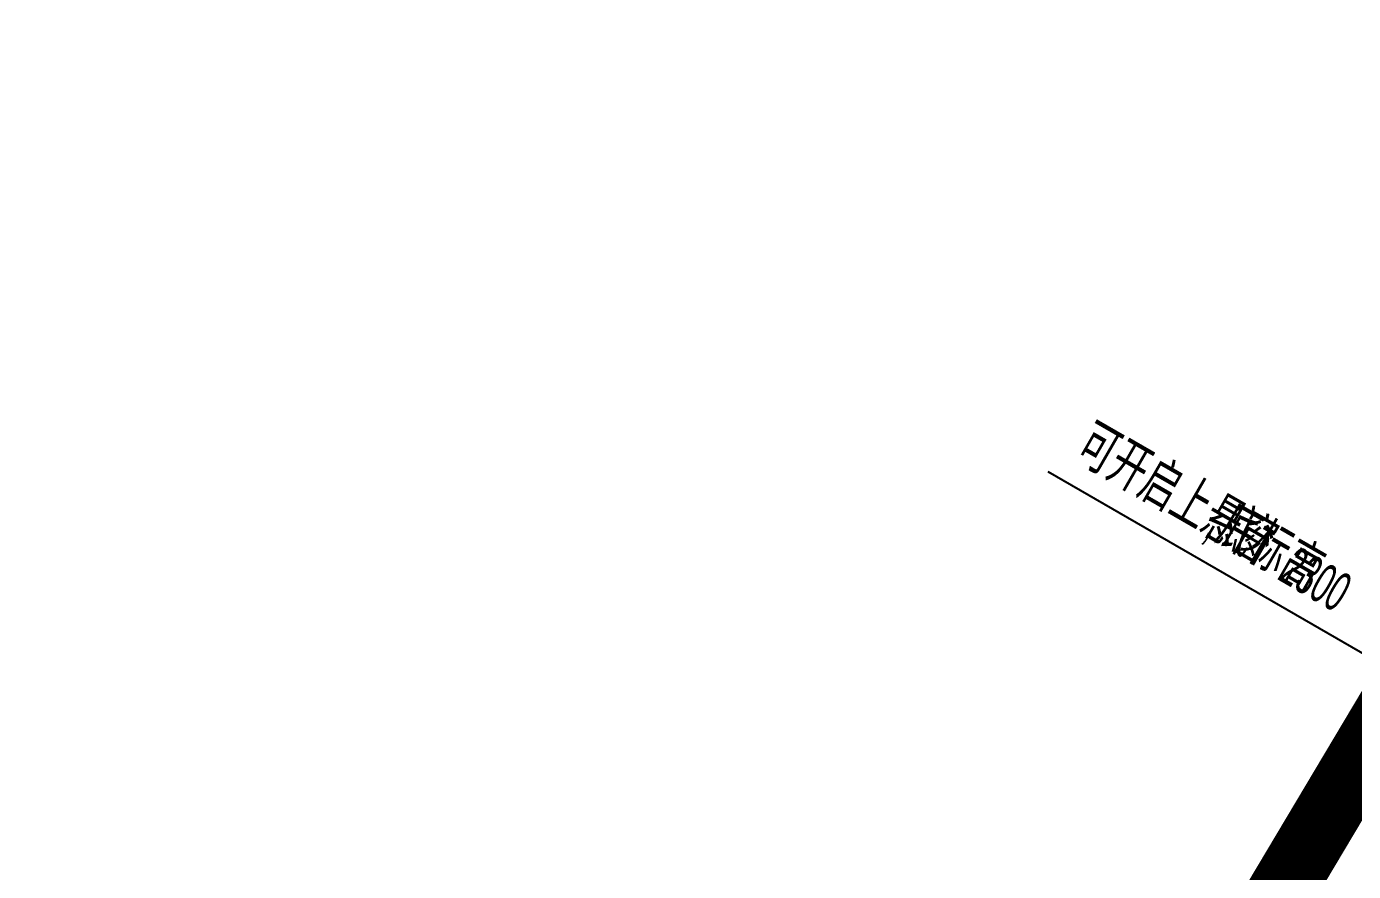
# Model space of a CAD drawing. Header units: millimetres. Extents: x 216654360 to 218309126, y 218099985 to 219647706.
# Drawn here: x 217915274 to 217925253, y 218956292 to 218962645 of the extents above; entities that cross this region are included whole.
import ezdxf
from ezdxf.xclip import XClip

# ---------------------------------------------------------------- set-up
doc = ezdxf.new("R2010")
doc.units = ezdxf.units.MM
doc.header["$LTSCALE"] = 1000
doc.header["$XCLIPFRAME"] = 0
doc.linetypes.add('DASH', pattern=[0.35, 0.25, -0.1])
doc.linetypes.add('DOTE', pattern=[2.42, 2, -0.2, 0.02, -0.2])
for name, color, linetype in [('A-ANNO-DOTE', 1, 'DOTE'), ('A-FLOR-STRS', 51, 'Continuous'), ('DIM_LEAD', 3, 'Continuous'), ('PUB_TEXT', 7, 'Continuous'), ('现状植物', 3, 'Continuous')]:
    doc.layers.add(name, color=color, linetype=linetype)
doc.styles.add('_TCH_DIM', font='JZFZ_ENA', dxfattribs={"width": 0.7, "bigfont": 'JZFZ_CNB'})

# ---------------------------------------------------------------- blocks, each defined once
blk = doc.blocks.new('123sfg')
at = {"layer": 'A-FLOR-STRS', "color": 1, "linetype": 'DASH', "const_width": 0.5}
blk.add_lwpolyline([(-435.752, -1148.3883), (-511.1116, -1148.3883), (-511.3552, -1165.7298), (-511.083, -1166.3304), (-509.8626, -1167.1659), (-509.8997, -1175.0352), (-511.2152, -1175.8192), (-511.5013, -1176.3744), (-511.8448, -1217.8006), (-511.7709, -1218.3783), (-511.5876, -1218.9021), (-509.7669, -1219.662), (-509.3859, -1219.6967), (-508.9938, -1221.5613), (-505.3072, -1224.6278), (-496.1455, -1225.7782), (-492.0405, -1227.5089), (-490.6771, -1229.041), (-491.1781, -1234.4035), (-491.8355, -1240.8732), (-495.3055, -1245.8316), (-496.0935, -1248.6097), (-498.2703, -1262.5715), (-497.9822, -1324.142)], dxfattribs=at)
blk = doc.blocks.new('A$C04836B57')
at = {"layer": 'DIM_LEAD'}
blk.add_line((-102474.7, -21870.2), (-106232.5, -21870.2), dxfattribs=at)
at = {"layer": 'A-ANNO-DOTE'}
ref = blk.add_blockref('123sfg', (408074.6, 1131835.7), dxfattribs=dict(at, xscale=1000, yscale=1000, zscale=1000))
XClip(ref).set_block_clipping_path([(-527.1162536906, -1244.4995262616), (-408.0745740716, -1131.8357493737)])
at = {"layer": 'PUB_TEXT', "color": 7, "style": '_TCH_DIM'}
for s, height, width, p in [('可开启上悬窗', 357.45, 0.8, (-106127.5, -21708.5)), ('底标高', 357.45, 0.8, (-104903.7, -21708.5)), ('2300', 297.5, 0.564706, (-104331.8, -21708.5)), (',', 297.5, 0.564706, (-104983.7, -21708.5))]:
    blk.add_text(s, height=height, dxfattribs=dict(at, width=width)).set_placement(p)

msp = doc.modelspace()

# ---------------------------------------------------------------- block references
at = {"layer": '现状植物', "rotation": 330.0099772030858}
msp.add_blockref('A$C04836B57', (218025897.2, 218925138.5), dxfattribs=at)

doc.saveas('drawing.dxf')
